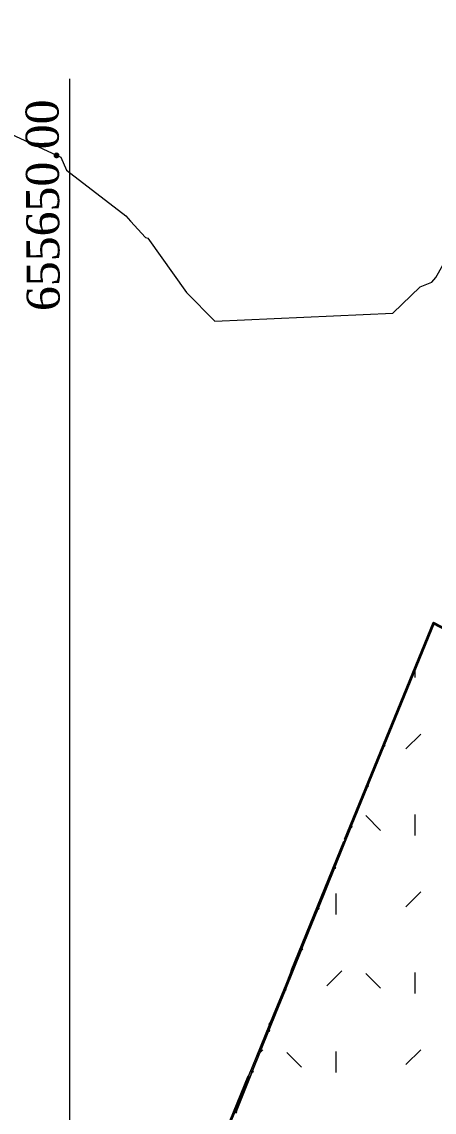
# Model space of a CAD drawing. Header units: metres. Extents: x -207 to 292, y -187 to 169.
# Drawn here: x -102.43 to -83.67, y 119.24 to 168.85 of the extents above; entities that cross this region are included whole.
import ezdxf

# ---------------------------------------------------------------- set-up
doc = ezdxf.new("R2010")
doc.units = ezdxf.units.M
doc.linetypes.add('IMPORT-IMPORT-LÍMITE2 _2_', pattern=[36.83, 6.35, -2.54, 0, -2.54, 25.4, 0, 0, 0])
for name, color, linetype, lineweight in [('A-GLAZ-CWMG', 7, 'Continuous', 9), ('ACHURADO', 7, 'Continuous', 9), ('C-TOPO', 7, 'Continuous', 9), ('C-TOPO-MAJR', 7, 'Continuous', 35), ('grilla', 7, 'Continuous', 9), ('linea propiedad', 7, 'IMPORT-IMPORT-LÍMITE2 _2_', 35)]:
    doc.layers.add(name, color=color, linetype=linetype, lineweight=lineweight)
doc.layers.add('PR10-ARQ-PL-001-Emplazamiento-C-1_dwg', color=7, linetype='Continuous', lineweight=9, true_color=0x767676)
doc.layers.add('TEXTO', color=5, linetype='Continuous', lineweight=9, true_color=0x0000ff)
doc.styles.add('Times New Roman_2', font='times.ttf', dxfattribs={"height": 1.5})

# ---------------------------------------------------------------- blocks, each defined once
blk = doc.blocks.new('PR10-ARQ-PL-001-Emplazamiento-C-1_dwg_Quad Corner Mullion - 50x50 mm-517354-PLANTA EMPLAZAMIENTO-674654-PLANTA EMPLAZAMIENTO ACTUALIZADO')
at = {"layer": 'A-GLAZ-CWMG', "flags": 128}
blk.add_lwpolyline([(0.025, 0.025), (0.025, -0.025), (-0.025, -0.025), (-0.025, 0.025)], close=True, dxfattribs=at)
blk = doc.blocks.new('PR10-ARQ-PL-001-Emplazamiento-C-1_dwg_Circular Mullion - 5mm-517344-PLANTA EMPLAZAMIENTO-674655-PLANTA EMPLAZAMIENTO ACTUALIZADO')
at = {"layer": 'A-GLAZ-CWMG', "flags": 128}
for points in [[(-84.442, 139.656), (-83.711, 141.464), (-83.713, 141.465), (-83.716, 141.466), (-84.446, 139.658), (-84.444, 139.657)], [(-84.444, 139.657), (-83.713, 141.465)]]:
    blk.add_lwpolyline(points, close=True, dxfattribs=at)
blk = doc.blocks.new('PR10-ARQ-PL-001-Emplazamiento-C-1_dwg_Rectangular Mullion - 50 x 50 mm-517346-PLANTA EMPLAZAMIENTO-674657-PLANTA EMPLAZAMIENTO ACTUALIZADO')
at = {"layer": 'A-GLAZ-CWMG', "flags": 128}
blk.add_lwpolyline([(0.025, 0.025), (-0.025, 0.025), (-0.025, -0.025), (0.025, -0.025)], close=True, dxfattribs=at)
blk = doc.blocks.new('PR10-ARQ-PL-001-Emplazamiento-C-1_dwg_Rectangular Mullion - 50 x 50 mm-517357-PLANTA EMPLAZAMIENTO-674659-PLANTA EMPLAZAMIENTO ACTUALIZADO')
at = {"layer": 'A-GLAZ-CWMG', "flags": 128}
blk.add_lwpolyline([(0.025, 0.025), (0.025, -0.025), (-0.025, -0.025), (-0.025, 0.025)], close=True, dxfattribs=at)
blk = doc.blocks.new('PR10-ARQ-PL-001-Emplazamiento-C-1_dwg_Quad Corner Mullion - 50x50 mm-517356-PLANTA EMPLAZAMIENTO-674660-PLANTA EMPLAZAMIENTO ACTUALIZADO')
at = {"layer": 'A-GLAZ-CWMG', "flags": 128}
blk.add_lwpolyline([(0.025, 0.025), (-0.025, 0.025), (-0.025, -0.025), (0.025, -0.025)], close=True, dxfattribs=at)
blk = doc.blocks.new('PR10-ARQ-PL-001-Emplazamiento-C-1_dwg-674643-PLANTA EMPLAZAMIENTO ACTUALIZADO')
at = {"layer": 'ACHURADO'}
h = blk.add_hatch(dxfattribs=at)
h.set_pattern_fill('FP_1', color=256, style=0, pattern_type=2)
h.set_pattern_definition([(90, (-655750.258, -5498481.082), (-3.592, 3.592), [0.9525, -6.232]), (45, (-655750.258, -5498481.082), (-3.5921024484, 3.5921024484), [0.9525, -4.127]), (135, (-655750.258, -5498481.082), (-3.5921024484, -3.5921024484), [0.9525, -4.127])])
h.paths.add_polyline_path([(-161.771, -49.779), (-127.862, -43.679), (-120.948, -28.309), (-111.803, -11.418), (-104.331, 0.453), (-97.266, 16.755), (-92.284, 29.861), (-84.153, 48.383), (-83.895, 48.922), (-83.576, 49.56), (-83.246, 50.193), (-82.906, 50.82), (-82.555, 51.442), (-82.193, 52.057), (-81.821, 52.666), (-81.047, 53.865), (-80.645, 54.455), (-80.233, 55.037), (-79.811, 55.613), (-79.38, 56.182), (-75.091, 62.133), (-74.617, 62.76), (-74.134, 63.38), (-73.641, 63.992), (-73.138, 64.596), (-72.625, 65.192), (-72.103, 65.779), (-71.572, 66.359), (-70.664, 67.305), (-70.482, 67.491), (-69.923, 68.045), (-69.356, 68.589), (-68.78, 69.124), (-68.196, 69.65), (-67.003, 70.673), (-66.394, 71.17), (-65.778, 71.658), (-65.153, 72.136), (-64.522, 72.603), (-63.882, 73.061), (-63.236, 73.508), (-62.583, 73.945), (-61.922, 74.371), (-61.255, 74.787), (-60.582, 75.192), (-59.902, 75.586), (-59.306, 75.883), (-58.704, 76.167), (-58.097, 76.441), (-57.486, 76.702), (-56.869, 76.952), (-56.247, 77.19), (-55.621, 77.416), (-54.991, 77.63), (-54.357, 77.832), (-53.077, 78.199), (-52.433, 78.364), (-51.785, 78.517), (-51.134, 78.658), (-50.481, 78.785), (-49.826, 78.901), (-49.168, 79.003), (-48.509, 79.093), (-47.848, 79.171), (-47.185, 79.236), (-45.858, 79.327), (-45.193, 79.354), (-44.527, 79.367), (-43.862, 79.368), (-43.196, 79.357), (-42.531, 79.332), (-41.867, 79.295), (-41.203, 79.245), (-40.54, 79.183), (-39.879, 79.108), (-39.219, 79.02), (-38.562, 78.919), (-37.906, 78.806), (-37.252, 78.68), (-36.601, 78.542), (-35.953, 78.392), (-35.308, 78.229), (-34.666, 78.053), (47.551, 57.663), (47.81, 57.578), (48.073, 57.505), (48.338, 57.445), (48.607, 57.396), (48.877, 57.361), (49.148, 57.338), (49.421, 57.327), (49.693, 57.329), (49.966, 57.344), (50.237, 57.372), (50.506, 57.412), (50.774, 57.464), (51.038, 57.529), (51.3, 57.606), (51.811, 57.797), (52.059, 57.909), (52.301, 58.033), (52.538, 58.169), (52.768, 58.315), (52.991, 58.471), (53.207, 58.638), (53.414, 58.815), (53.614, 59.001), (53.804, 59.196), (53.985, 59.4), (54.156, 59.612), (54.318, 59.831), (54.469, 60.058), (54.609, 60.292), (54.738, 60.532), (54.856, 60.778), (54.962, 61.028), (55.057, 61.284), (55.14, 61.544), (55.21, 61.807), (55.269, 62.073), (55.314, 62.342), (55.348, 62.613), (55.368, 62.884), (55.486, 68.004), (-83.704, 141.488), (-151.221, -23.933)])
h.paths.add_polyline_path([(-98.109, 19.735), (-100.027, 20.525), (-97.678, 26.227), (-95.761, 25.431), (-97.988, 20.027)])
h.paths.add_polyline_path([(-94.264, 28.288), (-97.543, 29.64), (-95.193, 35.341), (-91.917, 33.984), (-94.257, 28.306)])
h.paths.add_polyline_path([(-88.37, 41.33), (-91.648, 42.682), (-89.298, 48.383), (-86.02, 47.032), (-88.359, 41.356)])
h.paths.add_polyline_path([(-107.511, 62.681), (-109.81, 61.362), (-111.554, 61.194), (-112.168, 61.108), (-111.143, 62.121), (-109.024, 62.933)])
h.paths.add_polyline_path([(-107.511, 62.681), (-104.877, 62.965), (-103.986, 62.697), (-104.876, 62.403)])
h.paths.add_polyline_path([(-106.042, 59.476), (-106.66, 60.171), (-107.511, 62.681), (-106.15, 60.408)])
h.paths.add_polyline_path([(-97.117, 62.944), (-99.416, 61.625), (-101.16, 61.457), (-101.774, 61.371), (-100.749, 62.384), (-98.63, 63.196)])
h.paths.add_polyline_path([(-95.648, 59.739), (-96.266, 60.434), (-97.117, 62.944), (-95.756, 60.671)])
h.paths.add_polyline_path([(-94.482, 62.666), (-97.117, 62.944), (-94.483, 63.228), (-93.592, 62.96)])
h.paths.add_polyline_path([(-104.12, 64.725), (-104.103, 64.74), (-104.082, 64.735)])
h.paths.add_polyline_path([(-103.959, 75.174), (-101.325, 75.458), (-100.433, 75.19), (-101.324, 74.896)])
h.paths.add_polyline_path([(-108.615, 73.601), (-107.591, 74.613), (-105.472, 75.426), (-103.959, 75.174), (-106.258, 73.855), (-108.002, 73.687)])
h.paths.add_polyline_path([(-100.567, 77.218), (-100.55, 77.233), (-100.53, 77.228)])
at = {"layer": 'C-TOPO', "flags": 128}
for points in [[(-93.248, 118.106), (-92.613, 119.661), (-92.218, 120.629), (-91.97, 121.237), (-90.947, 123.743), (-90.906, 123.843), (-90.517, 124.796), (-90.379, 125.134), (-90.267, 125.409), (-90.124, 125.758), (-89.871, 126.379), (-88.407, 129.966), (-88.37, 130.057), (-88.363, 130.073), (-88.361, 130.079), (-88.315, 130.192), (-86.883, 133.7), (-86.696, 134.157), (-86.019, 135.817), (-85.625, 136.783), (-85.382, 137.378), (-83.704, 141.488), (-81.841, 140.505)], [(-81.841, 140.505), (-83.704, 141.488), (-85.382, 137.378), (-85.625, 136.783), (-86.019, 135.817), (-86.696, 134.157), (-86.883, 133.7), (-88.315, 130.192), (-88.361, 130.079), (-88.363, 130.073), (-88.37, 130.057), (-88.407, 129.966), (-89.871, 126.379), (-90.124, 125.758), (-90.267, 125.409), (-90.379, 125.134), (-90.517, 124.796), (-90.906, 123.843), (-90.947, 123.743), (-91.97, 121.237), (-92.218, 120.629), (-92.613, 119.661), (-93.248, 118.106)]]:
    blk.add_lwpolyline(points, dxfattribs=at)
at = {"layer": 'C-TOPO-MAJR', "color": 1, "lineweight": 9, "true_color": 0xff0000, "flags": 128}
blk.add_lwpolyline([(-103.75, 164.108), (-100.654, 162.691), (-100.395, 162.102), (-97.693, 160.017), (-97.487, 159.772), (-96.809, 159.028), (-96.7, 158.997), (-94.947, 156.534), (-93.647, 155.223), (-85.556, 155.584), (-84.31, 156.787), (-83.768, 157), (-83.588, 157.207), (-83.277, 157.771), (-82.813, 158.377), (-78.362, 168.845)], dxfattribs=at)
at = {"layer": 'grilla'}
blk.add_line((-100.258, 166.258), (-100.258, -186.737), dxfattribs=at)
at = {"layer": 'linea propiedad', "flags": 128}
blk.add_lwpolyline([(143.795, -0.255), (151.813, 17.148), (-83.704, 141.488), (-161.771, -49.779), (-137.14, -85.351), (-83.167, -127.74), (-59.701, -140.481)], dxfattribs=at)
for p in [(0, 0), (0, 0), (0, 0), (-0.749, -1.854), (-0.749, -1.854), (-0.749, -1.854), (-1.498, -3.709), (-1.498, -3.709), (-1.498, -3.709), (-2.248, -5.563), (-2.248, -5.563), (-2.248, -5.563), (-2.997, -7.417), (-2.997, -7.417), (-2.997, -7.417), (-3.746, -9.272), (-3.746, -9.272), (-3.746, -9.272), (-4.495, -11.126), (-4.495, -11.126), (-4.495, -11.126), (-5.244, -12.981), (-5.244, -12.981), (-5.244, -12.981), (-5.994, -14.835), (-5.994, -14.835), (-5.994, -14.835), (-6.743, -16.689), (-6.743, -16.689), (-6.743, -16.689), (-7.492, -18.544), (-7.492, -18.544), (-7.492, -18.544), (-8.241, -20.398), (-8.241, -20.398), (-8.241, -20.398)]:
    blk.add_blockref('PR10-ARQ-PL-001-Emplazamiento-C-1_dwg_Circular Mullion - 5mm-517344-PLANTA EMPLAZAMIENTO-674655-PLANTA EMPLAZAMIENTO ACTUALIZADO', p)
at = {"rotation": 67.99999999999993}
for name in ['PR10-ARQ-PL-001-Emplazamiento-C-1_dwg_Quad Corner Mullion - 50x50 mm-517354-PLANTA EMPLAZAMIENTO-674654-PLANTA EMPLAZAMIENTO ACTUALIZADO', 'PR10-ARQ-PL-001-Emplazamiento-C-1_dwg_Quad Corner Mullion - 50x50 mm-517356-PLANTA EMPLAZAMIENTO-674660-PLANTA EMPLAZAMIENTO ACTUALIZADO']:
    blk.add_blockref(name, (-83.704, 141.488), dxfattribs=at)
at = {"extrusion": (0, 0, -1), "rotation": 292.0000000000001}
for name, p in [('PR10-ARQ-PL-001-Emplazamiento-C-1_dwg_Rectangular Mullion - 50 x 50 mm-517346-PLANTA EMPLAZAMIENTO-674657-PLANTA EMPLAZAMIENTO ACTUALIZADO', (84.453, 139.634)), ('PR10-ARQ-PL-001-Emplazamiento-C-1_dwg_Rectangular Mullion - 50 x 50 mm-517357-PLANTA EMPLAZAMIENTO-674659-PLANTA EMPLAZAMIENTO ACTUALIZADO', (84.453, 139.634)), ('PR10-ARQ-PL-001-Emplazamiento-C-1_dwg_Rectangular Mullion - 50 x 50 mm-517346-PLANTA EMPLAZAMIENTO-674657-PLANTA EMPLAZAMIENTO ACTUALIZADO', (85.202, 137.78)), ('PR10-ARQ-PL-001-Emplazamiento-C-1_dwg_Rectangular Mullion - 50 x 50 mm-517357-PLANTA EMPLAZAMIENTO-674659-PLANTA EMPLAZAMIENTO ACTUALIZADO', (85.202, 137.78)), ('PR10-ARQ-PL-001-Emplazamiento-C-1_dwg_Rectangular Mullion - 50 x 50 mm-517346-PLANTA EMPLAZAMIENTO-674657-PLANTA EMPLAZAMIENTO ACTUALIZADO', (85.952, 135.925)), ('PR10-ARQ-PL-001-Emplazamiento-C-1_dwg_Rectangular Mullion - 50 x 50 mm-517357-PLANTA EMPLAZAMIENTO-674659-PLANTA EMPLAZAMIENTO ACTUALIZADO', (85.952, 135.925)), ('PR10-ARQ-PL-001-Emplazamiento-C-1_dwg_Rectangular Mullion - 50 x 50 mm-517346-PLANTA EMPLAZAMIENTO-674657-PLANTA EMPLAZAMIENTO ACTUALIZADO', (86.701, 134.071)), ('PR10-ARQ-PL-001-Emplazamiento-C-1_dwg_Rectangular Mullion - 50 x 50 mm-517357-PLANTA EMPLAZAMIENTO-674659-PLANTA EMPLAZAMIENTO ACTUALIZADO', (86.701, 134.071)), ('PR10-ARQ-PL-001-Emplazamiento-C-1_dwg_Rectangular Mullion - 50 x 50 mm-517346-PLANTA EMPLAZAMIENTO-674657-PLANTA EMPLAZAMIENTO ACTUALIZADO', (87.45, 132.216)), ('PR10-ARQ-PL-001-Emplazamiento-C-1_dwg_Rectangular Mullion - 50 x 50 mm-517357-PLANTA EMPLAZAMIENTO-674659-PLANTA EMPLAZAMIENTO ACTUALIZADO', (87.45, 132.216)), ('PR10-ARQ-PL-001-Emplazamiento-C-1_dwg_Rectangular Mullion - 50 x 50 mm-517346-PLANTA EMPLAZAMIENTO-674657-PLANTA EMPLAZAMIENTO ACTUALIZADO', (88.199, 130.362)), ('PR10-ARQ-PL-001-Emplazamiento-C-1_dwg_Rectangular Mullion - 50 x 50 mm-517357-PLANTA EMPLAZAMIENTO-674659-PLANTA EMPLAZAMIENTO ACTUALIZADO', (88.199, 130.362)), ('PR10-ARQ-PL-001-Emplazamiento-C-1_dwg_Rectangular Mullion - 50 x 50 mm-517346-PLANTA EMPLAZAMIENTO-674657-PLANTA EMPLAZAMIENTO ACTUALIZADO', (88.948, 128.508)), ('PR10-ARQ-PL-001-Emplazamiento-C-1_dwg_Rectangular Mullion - 50 x 50 mm-517357-PLANTA EMPLAZAMIENTO-674659-PLANTA EMPLAZAMIENTO ACTUALIZADO', (88.948, 128.508)), ('PR10-ARQ-PL-001-Emplazamiento-C-1_dwg_Rectangular Mullion - 50 x 50 mm-517346-PLANTA EMPLAZAMIENTO-674657-PLANTA EMPLAZAMIENTO ACTUALIZADO', (89.698, 126.653)), ('PR10-ARQ-PL-001-Emplazamiento-C-1_dwg_Rectangular Mullion - 50 x 50 mm-517357-PLANTA EMPLAZAMIENTO-674659-PLANTA EMPLAZAMIENTO ACTUALIZADO', (89.698, 126.653)), ('PR10-ARQ-PL-001-Emplazamiento-C-1_dwg_Rectangular Mullion - 50 x 50 mm-517346-PLANTA EMPLAZAMIENTO-674657-PLANTA EMPLAZAMIENTO ACTUALIZADO', (90.447, 124.799)), ('PR10-ARQ-PL-001-Emplazamiento-C-1_dwg_Rectangular Mullion - 50 x 50 mm-517357-PLANTA EMPLAZAMIENTO-674659-PLANTA EMPLAZAMIENTO ACTUALIZADO', (90.447, 124.799)), ('PR10-ARQ-PL-001-Emplazamiento-C-1_dwg_Rectangular Mullion - 50 x 50 mm-517346-PLANTA EMPLAZAMIENTO-674657-PLANTA EMPLAZAMIENTO ACTUALIZADO', (91.196, 122.945)), ('PR10-ARQ-PL-001-Emplazamiento-C-1_dwg_Rectangular Mullion - 50 x 50 mm-517357-PLANTA EMPLAZAMIENTO-674659-PLANTA EMPLAZAMIENTO ACTUALIZADO', (91.196, 122.945)), ('PR10-ARQ-PL-001-Emplazamiento-C-1_dwg_Rectangular Mullion - 50 x 50 mm-517346-PLANTA EMPLAZAMIENTO-674657-PLANTA EMPLAZAMIENTO ACTUALIZADO', (91.945, 121.09)), ('PR10-ARQ-PL-001-Emplazamiento-C-1_dwg_Rectangular Mullion - 50 x 50 mm-517357-PLANTA EMPLAZAMIENTO-674659-PLANTA EMPLAZAMIENTO ACTUALIZADO', (91.945, 121.09)), ('PR10-ARQ-PL-001-Emplazamiento-C-1_dwg_Rectangular Mullion - 50 x 50 mm-517346-PLANTA EMPLAZAMIENTO-674657-PLANTA EMPLAZAMIENTO ACTUALIZADO', (92.695, 119.236)), ('PR10-ARQ-PL-001-Emplazamiento-C-1_dwg_Rectangular Mullion - 50 x 50 mm-517357-PLANTA EMPLAZAMIENTO-674659-PLANTA EMPLAZAMIENTO ACTUALIZADO', (92.695, 119.236))]:
    blk.add_blockref(name, p, dxfattribs=at)
at = {"layer": 'TEXTO', "color": 7, "insert": (-102.208, 155.679), "char_height": 1.5, "width": 11.53286, "attachment_point": 1, "rotation": 90.3432, "line_spacing_factor": 1.029793, "style": 'Times New Roman_2'}
blk.add_mtext('655650.00', dxfattribs=at)
blk = doc.blocks.new('Quad Corner Mullion - 50x50 mm-517354-PLANTA EMPLAZAMIENTO ACTUALIZADO')
at = {"layer": 'A-GLAZ-CWMG'}
for p, q in [((-0.025, -0.025), (-0.025, 0.025)), ((-0.025, 0.025), (0.025, 0.025)), ((0.025, 0.025), (0.025, -0.025)), ((0.025, -0.025), (-0.025, -0.025))]:
    blk.add_line(p, q, dxfattribs=at)
blk = doc.blocks.new('Circular Mullion - 5mm-517344-PLANTA EMPLAZAMIENTO ACTUALIZADO')
at = {"layer": 'A-GLAZ-CWMG'}
for p, q in [((-83.716, 141.466), (-84.446, 139.658)), ((-84.444, 139.657), (-83.713, 141.465)), ((-83.713, 141.465), (-84.444, 139.657)), ((-84.442, 139.656), (-83.711, 141.464)), ((-83.713, 141.465), (-83.716, 141.466)), ((-83.711, 141.464), (-83.713, 141.465)), ((-84.446, 139.658), (-84.444, 139.657)), ((-84.444, 139.657), (-84.442, 139.656))]:
    blk.add_line(p, q, dxfattribs=at)
blk = doc.blocks.new('Rectangular Mullion - 50 x 50 mm-517346-PLANTA EMPLAZAMIENTO ACTUALIZADO')
at = {"layer": 'A-GLAZ-CWMG'}
for p, q in [((0.025, 0.025), (-0.025, 0.025)), ((-0.025, 0.025), (-0.025, -0.025)), ((0.025, -0.025), (0.025, 0.025)), ((-0.025, -0.025), (0.025, -0.025))]:
    blk.add_line(p, q, dxfattribs=at)
blk = doc.blocks.new('Rectangular Mullion - 50 x 50 mm-517357-PLANTA EMPLAZAMIENTO ACTUALIZADO')
at = {"layer": 'A-GLAZ-CWMG'}
for p, q in [((-0.025, -0.025), (-0.025, 0.025)), ((-0.025, 0.025), (0.025, 0.025)), ((0.025, 0.025), (0.025, -0.025)), ((0.025, -0.025), (-0.025, -0.025))]:
    blk.add_line(p, q, dxfattribs=at)
blk = doc.blocks.new('Quad Corner Mullion - 50x50 mm-517356-PLANTA EMPLAZAMIENTO ACTUALIZADO')
at = {"layer": 'A-GLAZ-CWMG'}
for p, q in [((0.025, 0.025), (-0.025, 0.025)), ((-0.025, 0.025), (-0.025, -0.025)), ((0.025, -0.025), (0.025, 0.025)), ((-0.025, -0.025), (0.025, -0.025))]:
    blk.add_line(p, q, dxfattribs=at)

msp = doc.modelspace()

# ---------------------------------------------------------------- linework, layer by layer
at = {"layer": 'C-TOPO'}
for p, q in [((-85.382, 137.378), (-83.704, 141.488)), ((-83.704, 141.488), (-85.382, 137.378)), ((-83.704, 141.488), (-81.841, 140.505)), ((-81.841, 140.505), (-83.704, 141.488)), ((-85.625, 136.783), (-85.382, 137.378)), ((-85.382, 137.378), (-85.625, 136.783)), ((-86.019, 135.817), (-85.625, 136.783)), ((-85.625, 136.783), (-86.019, 135.817)), ((-86.696, 134.157), (-86.019, 135.817)), ((-86.019, 135.817), (-86.696, 134.157)), ((-86.883, 133.7), (-86.696, 134.157)), ((-86.696, 134.157), (-86.883, 133.7)), ((-88.315, 130.192), (-86.883, 133.7)), ((-86.883, 133.7), (-88.315, 130.192)), ((-88.407, 129.966), (-88.37, 130.057)), ((-88.37, 130.057), (-88.407, 129.966)), ((-88.37, 130.057), (-88.363, 130.073)), ((-88.363, 130.073), (-88.37, 130.057)), ((-88.363, 130.073), (-88.361, 130.079)), ((-88.361, 130.079), (-88.363, 130.073)), ((-88.361, 130.079), (-88.315, 130.192)), ((-88.315, 130.192), (-88.361, 130.079)), ((-89.871, 126.379), (-88.407, 129.966)), ((-88.407, 129.966), (-89.871, 126.379)), ((-90.124, 125.758), (-89.871, 126.379)), ((-89.871, 126.379), (-90.124, 125.758)), ((-90.267, 125.409), (-90.124, 125.758)), ((-90.124, 125.758), (-90.267, 125.409)), ((-90.517, 124.796), (-90.379, 125.134)), ((-90.379, 125.134), (-90.517, 124.796)), ((-90.379, 125.134), (-90.267, 125.409)), ((-90.267, 125.409), (-90.379, 125.134)), ((-90.906, 123.843), (-90.517, 124.796)), ((-90.517, 124.796), (-90.906, 123.843)), ((-91.97, 121.237), (-90.947, 123.743)), ((-90.947, 123.743), (-91.97, 121.237)), ((-90.947, 123.743), (-90.906, 123.843)), ((-90.906, 123.843), (-90.947, 123.743)), ((-92.218, 120.629), (-91.97, 121.237)), ((-91.97, 121.237), (-92.218, 120.629)), ((-92.613, 119.661), (-92.218, 120.629)), ((-92.218, 120.629), (-92.613, 119.661)), ((-93.248, 118.106), (-92.613, 119.661)), ((-92.613, 119.661), (-93.248, 118.106))]:
    msp.add_line(p, q, dxfattribs=at)
at = {"layer": 'C-TOPO-MAJR', "color": 1, "lineweight": 9, "true_color": 0xff0000, "flags": 128}
msp.add_lwpolyline([(-103.75, 164.108), (-100.654, 162.691), (-100.395, 162.102), (-97.693, 160.017), (-97.487, 159.772), (-96.809, 159.028), (-96.7, 158.997), (-94.947, 156.534), (-93.647, 155.223), (-85.556, 155.584), (-84.31, 156.787), (-83.768, 157), (-83.588, 157.207), (-83.277, 157.771), (-82.813, 158.377), (-78.362, 168.845)], dxfattribs=at)

# ---------------------------------------------------------------- block references
at = {"layer": 'A-GLAZ-CWMG'}
for p in [(0, 0), (0, 0), (0, 0), (-0.749, -1.854), (-0.749, -1.854), (-0.749, -1.854), (-1.498, -3.709), (-1.498, -3.709), (-1.498, -3.709), (-2.248, -5.563), (-2.248, -5.563), (-2.248, -5.563), (-2.997, -7.417), (-2.997, -7.417), (-2.997, -7.417), (-3.746, -9.272), (-3.746, -9.272), (-3.746, -9.272), (-4.495, -11.126), (-4.495, -11.126), (-4.495, -11.126), (-5.244, -12.981), (-5.244, -12.981), (-5.244, -12.981), (-5.994, -14.835), (-5.994, -14.835), (-5.994, -14.835), (-6.743, -16.689), (-6.743, -16.689), (-6.743, -16.689), (-7.492, -18.544), (-7.492, -18.544), (-7.492, -18.544), (-8.241, -20.398), (-8.241, -20.398), (-8.241, -20.398)]:
    msp.add_blockref('Circular Mullion - 5mm-517344-PLANTA EMPLAZAMIENTO ACTUALIZADO', p, dxfattribs=at)
at = {"layer": 'A-GLAZ-CWMG', "rotation": 67.99999999999993}
for name in ['Quad Corner Mullion - 50x50 mm-517354-PLANTA EMPLAZAMIENTO ACTUALIZADO', 'Quad Corner Mullion - 50x50 mm-517356-PLANTA EMPLAZAMIENTO ACTUALIZADO']:
    msp.add_blockref(name, (-83.704, 141.488), dxfattribs=at)
at = {"layer": 'A-GLAZ-CWMG', "extrusion": (0, 0, -1), "rotation": 292.0000000000001}
for name, p in [('Rectangular Mullion - 50 x 50 mm-517346-PLANTA EMPLAZAMIENTO ACTUALIZADO', (84.453, 139.634)), ('Rectangular Mullion - 50 x 50 mm-517357-PLANTA EMPLAZAMIENTO ACTUALIZADO', (84.453, 139.634)), ('Rectangular Mullion - 50 x 50 mm-517346-PLANTA EMPLAZAMIENTO ACTUALIZADO', (85.202, 137.78)), ('Rectangular Mullion - 50 x 50 mm-517357-PLANTA EMPLAZAMIENTO ACTUALIZADO', (85.202, 137.78)), ('Rectangular Mullion - 50 x 50 mm-517346-PLANTA EMPLAZAMIENTO ACTUALIZADO', (85.952, 135.925)), ('Rectangular Mullion - 50 x 50 mm-517357-PLANTA EMPLAZAMIENTO ACTUALIZADO', (85.952, 135.925)), ('Rectangular Mullion - 50 x 50 mm-517346-PLANTA EMPLAZAMIENTO ACTUALIZADO', (86.701, 134.071)), ('Rectangular Mullion - 50 x 50 mm-517357-PLANTA EMPLAZAMIENTO ACTUALIZADO', (86.701, 134.071)), ('Rectangular Mullion - 50 x 50 mm-517346-PLANTA EMPLAZAMIENTO ACTUALIZADO', (87.45, 132.216)), ('Rectangular Mullion - 50 x 50 mm-517357-PLANTA EMPLAZAMIENTO ACTUALIZADO', (87.45, 132.216)), ('Rectangular Mullion - 50 x 50 mm-517346-PLANTA EMPLAZAMIENTO ACTUALIZADO', (88.199, 130.362)), ('Rectangular Mullion - 50 x 50 mm-517357-PLANTA EMPLAZAMIENTO ACTUALIZADO', (88.199, 130.362)), ('Rectangular Mullion - 50 x 50 mm-517346-PLANTA EMPLAZAMIENTO ACTUALIZADO', (88.948, 128.508)), ('Rectangular Mullion - 50 x 50 mm-517357-PLANTA EMPLAZAMIENTO ACTUALIZADO', (88.948, 128.508)), ('Rectangular Mullion - 50 x 50 mm-517346-PLANTA EMPLAZAMIENTO ACTUALIZADO', (89.698, 126.653)), ('Rectangular Mullion - 50 x 50 mm-517357-PLANTA EMPLAZAMIENTO ACTUALIZADO', (89.698, 126.653)), ('Rectangular Mullion - 50 x 50 mm-517346-PLANTA EMPLAZAMIENTO ACTUALIZADO', (90.447, 124.799)), ('Rectangular Mullion - 50 x 50 mm-517357-PLANTA EMPLAZAMIENTO ACTUALIZADO', (90.447, 124.799)), ('Rectangular Mullion - 50 x 50 mm-517346-PLANTA EMPLAZAMIENTO ACTUALIZADO', (91.196, 122.945)), ('Rectangular Mullion - 50 x 50 mm-517357-PLANTA EMPLAZAMIENTO ACTUALIZADO', (91.196, 122.945)), ('Rectangular Mullion - 50 x 50 mm-517346-PLANTA EMPLAZAMIENTO ACTUALIZADO', (91.945, 121.09)), ('Rectangular Mullion - 50 x 50 mm-517357-PLANTA EMPLAZAMIENTO ACTUALIZADO', (91.945, 121.09)), ('Rectangular Mullion - 50 x 50 mm-517346-PLANTA EMPLAZAMIENTO ACTUALIZADO', (92.695, 119.236)), ('Rectangular Mullion - 50 x 50 mm-517357-PLANTA EMPLAZAMIENTO ACTUALIZADO', (92.695, 119.236))]:
    msp.add_blockref(name, p, dxfattribs=at)
at = {"layer": 'PR10-ARQ-PL-001-Emplazamiento-C-1_dwg', "color": 7}
msp.add_blockref('PR10-ARQ-PL-001-Emplazamiento-C-1_dwg-674643-PLANTA EMPLAZAMIENTO ACTUALIZADO', (0, 0), dxfattribs=at)

doc.saveas('drawing.dxf')
